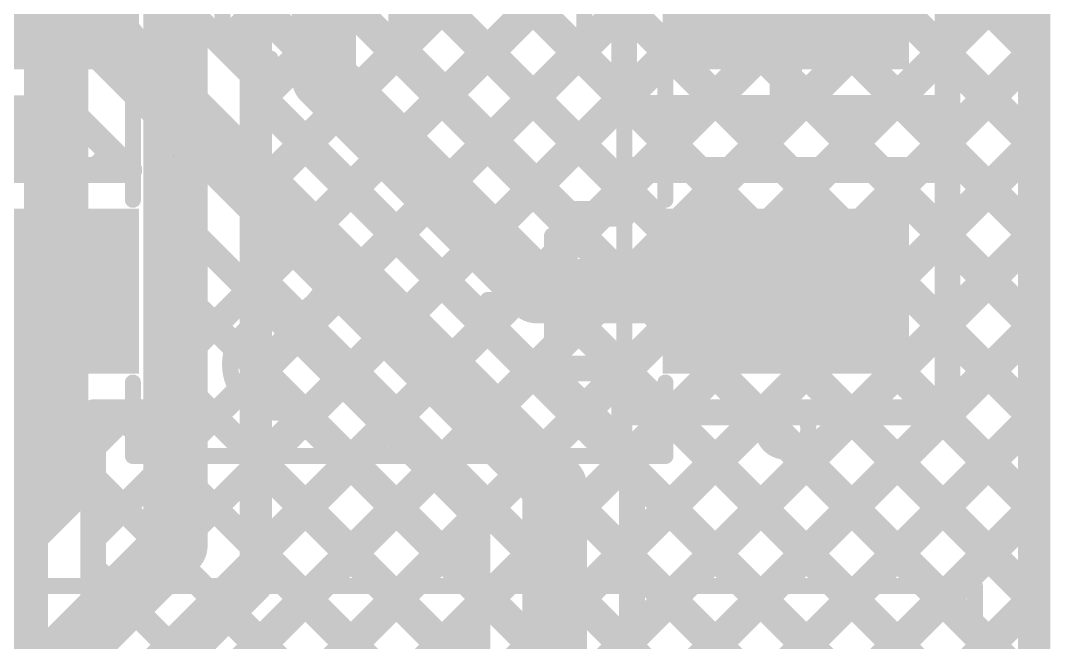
# Model space of a CAD drawing. Header units: inches. Extents: x -1.9 to 9.4, y 0 to 6.7.
# Drawn here: x 0.9603 to 1.28, y 2.3195 to 2.5126 of the extents above; entities that cross this region are included whole.
import ezdxf

# ---------------------------------------------------------------- set-up
doc = ezdxf.new("R2010")
doc.units = ezdxf.units.IN
doc.header["$MEASUREMENT"] = 0
for name, color, linetype in [('Bottom Layer', 5, 'Continuous'), ('Mechanical 15', 56, 'Continuous'), ('Top Layer', 1, 'Continuous'), ('Top Overlay', 2, 'Continuous'), ('Top Paste', 8, 'Continuous'), ('Top Solder', 216, 'Continuous')]:
    doc.layers.add(name, color=color, linetype=linetype)

# ---------------------------------------------------------------- blocks, each defined once
blk = doc.blocks.new('PE2818_I_1')
at = {"layer": 'Top Overlay', "const_width": 0.005}
for points in [[(0.55118, 0.61024), (0.55118, -0.61024)], [(-0.55118, -0.61024), (0.55118, -0.61024)]]:
    blk.add_lwpolyline(points, dxfattribs=at)
at = {"layer": 'Top Overlay', "const_width": 0.0025}
blk.add_lwpolyline([(0.54993, -0.61024, 1), (0.55243, -0.61024, 1)], format="xyb", close=True, dxfattribs=at)
blk.add_lwpolyline([(0.54993, -0.61024, 1), (0.55243, -0.61024, 1)], format="xyb", close=True, dxfattribs=at)
blk = doc.blocks.new('MBS10S_27')
at = {"layer": 'Top Layer'}
for points in [[(-0.15577, 0.07086), (-0.08333, 0.07086), (-0.08333, 0.02362), (-0.15577, 0.02362)], [(0.08332, 0.07086), (0.15576, 0.07086), (0.15576, 0.02362), (0.08332, 0.02362)], [(-0.15576, -0.02362), (-0.08332, -0.02362), (-0.08332, -0.07086), (-0.15576, -0.07086)], [(0.08333, -0.02362), (0.15577, -0.02362), (0.15577, -0.07086), (0.08333, -0.07086)]]:
    blk.add_hatch(color=1, dxfattribs=at).paths.add_polyline_path(points)
at = {"layer": 'Top Paste'}
for points in [[(-0.15577, 0.07086), (-0.08333, 0.07086), (-0.08333, 0.02362), (-0.15577, 0.02362)], [(0.08332, 0.07086), (0.15576, 0.07086), (0.15576, 0.02362), (0.08332, 0.02362)], [(-0.15576, -0.02362), (-0.08332, -0.02362), (-0.08332, -0.07086), (-0.15576, -0.07086)], [(0.08333, -0.02362), (0.15577, -0.02362), (0.15577, -0.07086), (0.08333, -0.07086)]]:
    blk.add_hatch(color=8, dxfattribs=at).paths.add_polyline_path(points)
at = {"layer": 'Top Solder'}
for points in [[(-0.15777, 0.07286), (-0.08133, 0.07286), (-0.08133, 0.02162), (-0.15777, 0.02162)], [(0.08132, 0.07286), (0.15776, 0.07286), (0.15776, 0.02162), (0.08132, 0.02162)], [(-0.15776, -0.02162), (-0.08132, -0.02162), (-0.08132, -0.07286), (-0.15776, -0.07286)], [(0.08133, -0.02162), (0.15777, -0.02162), (0.15777, -0.07286), (0.08133, -0.07286)]]:
    blk.add_hatch(color=216, dxfattribs=at).paths.add_polyline_path(points)
at = {"layer": 'Mechanical 15', "const_width": 0.0001}
blk.add_lwpolyline([(0.07054, 0.00501), (0.07052, 0.00499)], dxfattribs=at)
at = {"layer": 'Mechanical 15', "const_width": 0.00005}
for points in [[(0.0705, 0.00499, 1), (0.07055, 0.00499, 1)], [(0.07052, 0.00501, 1), (0.07057, 0.00501, 1)]]:
    blk.add_lwpolyline(points, format="xyb", close=True, dxfattribs=at)
at = {"layer": 'Top Overlay'}
for points, const_width in [([(-0.1124, 0.09, 1), (-0.12654, 0.09, 1)], 0.005), ([(-0.0834, 0.09843, 1), (-0.0809, 0.09843, 1)], 0.0025), ([(-0.0834, 0.09843, 1), (-0.0809, 0.09843, 1)], 0.0025), ([(-0.07067, 0.09843, 1), (-0.06817, 0.09843, 1)], 0.0025), ([(0.08195, 0.09843, 1), (0.08445, 0.09843, 1)], 0.0025), ([(0.08195, 0.09843, 1), (0.08445, 0.09843, 1)], 0.0025), ([(-0.12779, 0.09, 1), (-0.12529, 0.09, 1)], 0.0025), ([(-0.11365, 0.09, 1), (-0.11115, 0.09, 1)], 0.0025), ([(0.03678, 0.085, 1), (0.03928, 0.085, 1)], 0.0025), ([(-0.0834, 0.07564, 1), (-0.0809, 0.07564, 1)], 0.0025), ([(0.08195, 0.07564, 1), (0.08445, 0.07564, 1)], 0.0025), ([(-0.04822, 0.07, 1), (-0.04572, 0.07, 1)], 0.0025), ([(0.03678, 0.055, 1), (0.03928, 0.055, 1)], 0.0025), ([(0.03678, 0.055, 1), (0.03928, 0.055, 1)], 0.0025), ([(-0.06822, 0.05, 1), (-0.06572, 0.05, 1)], 0.0025), ([(-0.02822, 0.05, 1), (-0.02572, 0.05, 1)], 0.0025), ([(-0.04822, 0.03, 1), (-0.04572, 0.03, 1)], 0.0025), ([(0.03678, 0.025, 1), (0.03928, 0.025, 1)], 0.0025), ([(-0.0834, 0.01886, 1), (-0.0809, 0.01886, 1)], 0.0025), ([(0.08195, 0.01886, 1), (0.08445, 0.01886, 1)], 0.0025), ([(-0.0834, -0.01885, 1), (-0.0809, -0.01885, 1)], 0.0025), ([(0.08195, -0.01885, 1), (0.08445, -0.01885, 1)], 0.0025), ([(0.03928, -0.025, 1), (0.04178, -0.025, 1)], 0.0025), ([(-0.05822, -0.035, 1), (-0.05572, -0.035, 1)], 0.0025), ([(0.03928, -0.055, 1), (0.04178, -0.055, 1)], 0.0025), ([(0.03928, -0.055, 1), (0.04178, -0.055, 1)], 0.0025), ([(-0.0834, -0.07563, 1), (-0.0809, -0.07563, 1)], 0.0025), ([(-0.05822, -0.075, 1), (-0.05572, -0.075, 1)], 0.0025), ([(0.08195, -0.07563, 1), (0.08445, -0.07563, 1)], 0.0025), ([(0.03928, -0.085, 1), (0.04178, -0.085, 1)], 0.0025), ([(-0.0834, -0.09842, 1), (-0.0809, -0.09842, 1)], 0.0025), ([(-0.0834, -0.09842, 1), (-0.0809, -0.09842, 1)], 0.0025), ([(-0.07067, -0.09842, 1), (-0.06817, -0.09842, 1)], 0.0025), ([(0.08195, -0.09842, 1), (0.08445, -0.09842, 1)], 0.0025), ([(0.08195, -0.09842, 1), (0.08445, -0.09842, 1)], 0.0025)]:
    blk.add_lwpolyline(points, format="xyb", close=True, dxfattribs=dict(at, const_width=const_width))
at = {"layer": 'Top Overlay', "const_width": 0.005}
for points in [[(0.0832, 0.09843), (-0.08215, 0.09843)], [(-0.08215, 0.09843), (-0.08215, 0.07564)], [(-0.06942, 0.09843), (-0.06942, -0.09842)], [(0.0832, 0.09843), (0.0832, 0.07564)], [(-0.04697, 0.07), (-0.04697, 0.03)], [(-0.02697, 0.05), (-0.06697, 0.05)], [(-0.08215, 0.01886), (-0.08215, -0.01885)], [(0.0832, 0.01886), (0.0832, -0.01885)], [(-0.05697, -0.035), (-0.05697, -0.075)], [(-0.08215, -0.07563), (-0.08215, -0.09842)], [(0.0832, -0.07563), (0.0832, -0.09842)], [(0.0832, -0.09842), (-0.08215, -0.09842)]]:
    blk.add_lwpolyline(points, dxfattribs=at)
for points in [[(0.03803, 0.085, -1), (0.03803, 0.055)], [(0.03803, 0.025, -1), (0.03803, 0.055)], [(0.04053, -0.025, -1), (0.04053, -0.055)], [(0.04053, -0.085, -1), (0.04053, -0.055)]]:
    blk.add_lwpolyline(points, format="xyb", dxfattribs=at)

msp = doc.modelspace()

# ---------------------------------------------------------------- linework, layer by layer
at = {"layer": 'Bottom Layer'}
for points, const_width in [([(1.27503, 2.09083), (1.27503, 3.36951)], 0.01), ([(0.97132, 2.36686), (0.97132, 2.79649)], 0.02), ([(1.03334, 2.48735), (1.27503, 2.72904)], 0.01), ([(0.99632, 2.72475), (1.27503, 2.44604)], 0.01), ([(1.03334, 2.45906), (1.27503, 2.70075)], 0.01), ([(1.07902, 2.69861), (1.27503, 2.50261)], 0.01), ([(0.99632, 2.69646), (1.27503, 2.41776)], 0.01), ([(1.03334, 2.51563), (1.21401, 2.6963)], 0.01), ([(1.05305, 2.6963), (1.27503, 2.47432)], 0.01), ([(1.03334, 2.43078), (1.27503, 2.67247)], 0.01), ([(0.99632, 2.66818), (1.27503, 2.38947)], 0.01), ([(1.03334, 2.4025), (1.27503, 2.64418)], 0.01), ([(1.00834, 2.34958), (1.00834, 2.61583)], 0.02), ([(1.03334, 2.37421), (1.27503, 2.6159)], 0.01), ([(1.03447, 2.60174), (1.27503, 2.36119)], 0.01), ([(1.03334, 2.36208), (1.03334, 2.60061)], 0.01), ([(1.03334, 2.34593), (1.27503, 2.58761)], 0.01), ([(1.03334, 2.57459), (1.27503, 2.3329)], 0.01), ([(0.89677, 2.18108), (1.27503, 2.55933)], 0.01), ([(1.03334, 2.54631), (1.27503, 2.30462)], 0.01), ([(0.83481, 2.09083), (1.27503, 2.53105)], 0.01), ([(1.03334, 2.51802), (1.27503, 2.27633)], 0.01), ([(0.86309, 2.09083), (1.27503, 2.50276)], 0.01), ([(1.03334, 2.48974), (1.27503, 2.24805)], 0.01), ([(1.03681, 2.23626), (1.27503, 2.47448)], 0.01), ([(1.03334, 2.46145), (1.27503, 2.21977)], 0.01), ([(1.06509, 2.23626), (1.27503, 2.44619)], 0.01), ([(1.03334, 2.43317), (1.27503, 2.19148)], 0.01), ([(1.08247, 2.22535), (1.27503, 2.41791)], 0.01), ([(1.03334, 2.40488), (1.27503, 2.1632)], 0.01), ([(1.09661, 2.21121), (1.27503, 2.38962)], 0.01), ([(1.03334, 2.3766), (1.27503, 2.13491)], 0.01), ([(0.93598, 2.33152), (0.97132, 2.36686)], 0.02), ([(1.03334, 2.33708), (1.03334, 2.36208)], 0.01), ([(1.03334, 2.33708), (1.03334, 2.36208)], 0.01), ([(1.09677, 2.18309), (1.27503, 2.36134)], 0.01), ([(0.9534, 2.29464), (1.00834, 2.34958)], 0.02), ([(1.03334, 2.34832), (1.27503, 2.10663)], 0.01), ([(1.02084, 2.32458), (1.03334, 2.33708)], 0.01), ([(1.02084, 2.32458), (1.03334, 2.33708)], 0.01), ([(1.0328, 2.09083), (1.27503, 2.33306)], 0.01), ([(1.02481, 2.32856), (1.26254, 2.09083)], 0.01), ([(0.9784, 2.28214), (1.02084, 2.32458)], 0.01)]:
    msp.add_lwpolyline(points, dxfattribs=dict(at, const_width=const_width))
for points, const_width in [([(1.03084, 2.51563, 1), (1.03584, 2.51563, 1)], 0.005), ([(1.27253, 2.50276, 1), (1.27753, 2.50276, 1)], 0.005), ([(1.27253, 2.50261, 1), (1.27753, 2.50261, 1)], 0.005), ([(1.03084, 2.48974, 1), (1.03584, 2.48974, 1)], 0.005), ([(1.03084, 2.48735, 1), (1.03584, 2.48735, 1)], 0.005), ([(1.27253, 2.47448, 1), (1.27753, 2.47448, 1)], 0.005), ([(1.27253, 2.47432, 1), (1.27753, 2.47432, 1)], 0.005), ([(1.03084, 2.46145, 1), (1.03584, 2.46145, 1)], 0.005), ([(1.03084, 2.45906, 1), (1.03584, 2.45906, 1)], 0.005), ([(1.27253, 2.44619, 1), (1.27753, 2.44619, 1)], 0.005), ([(1.27253, 2.44604, 1), (1.27753, 2.44604, 1)], 0.005), ([(1.03084, 2.43317, 1), (1.03584, 2.43317, 1)], 0.005), ([(1.03084, 2.43078, 1), (1.03584, 2.43078, 1)], 0.005), ([(1.27253, 2.41791, 1), (1.27753, 2.41791, 1)], 0.005), ([(1.27253, 2.41776, 1), (1.27753, 2.41776, 1)], 0.005), ([(1.03084, 2.40488, 1), (1.03584, 2.40488, 1)], 0.005), ([(1.03084, 2.4025, 1), (1.03584, 2.4025, 1)], 0.005), ([(1.27253, 2.38962, 1), (1.27753, 2.38962, 1)], 0.005), ([(1.27253, 2.38947, 1), (1.27753, 2.38947, 1)], 0.005), ([(1.03084, 2.3766, 1), (1.03584, 2.3766, 1)], 0.005), ([(1.03084, 2.37421, 1), (1.03584, 2.37421, 1)], 0.005), ([(0.96632, 2.36686, 1), (0.97632, 2.36686, 1)], 0.01), ([(0.96632, 2.36686, 1), (0.97632, 2.36686, 1)], 0.01), ([(1.03084, 2.36208, 1), (1.03584, 2.36208, 1)], 0.005), ([(1.03084, 2.36208, 1), (1.03584, 2.36208, 1)], 0.005), ([(1.03084, 2.36208, 1), (1.03584, 2.36208, 1)], 0.005), ([(1.27253, 2.36134, 1), (1.27753, 2.36134, 1)], 0.005), ([(1.27253, 2.36119, 1), (1.27753, 2.36119, 1)], 0.005), ([(1.00334, 2.34958, 1), (1.01334, 2.34958, 1)], 0.01), ([(1.00334, 2.34958, 1), (1.01334, 2.34958, 1)], 0.01), ([(1.03084, 2.34832, 1), (1.03584, 2.34832, 1)], 0.005), ([(1.03084, 2.34593, 1), (1.03584, 2.34593, 1)], 0.005), ([(1.03084, 2.33708, 1), (1.03584, 2.33708, 1)], 0.005), ([(1.03084, 2.33708, 1), (1.03584, 2.33708, 1)], 0.005), ([(1.03084, 2.33708, 1), (1.03584, 2.33708, 1)], 0.005), ([(1.03084, 2.33708, 1), (1.03584, 2.33708, 1)], 0.005), ([(1.27253, 2.33306, 1), (1.27753, 2.33306, 1)], 0.005), ([(1.27253, 2.3329, 1), (1.27753, 2.3329, 1)], 0.005), ([(1.02231, 2.32856, 1), (1.02731, 2.32856, 1)], 0.005), ([(1.01834, 2.32458, 1), (1.02334, 2.32458, 1)], 0.005), ([(1.01834, 2.32458, 1), (1.02334, 2.32458, 1)], 0.005), ([(1.01834, 2.32458, 1), (1.02334, 2.32458, 1)], 0.005)]:
    msp.add_lwpolyline(points, format="xyb", close=True, dxfattribs=dict(at, const_width=const_width))
at = {"layer": 'Top Layer'}
for points, const_width in [([(1.27605, 2.09083), (1.27605, 2.84963)], 0.008), ([(1.05444, 2.49472), (1.05444, 2.74083)], 0.02), ([(1.07844, 2.50467), (1.07844, 2.70451)], 0.008), ([(1.07869, 2.50442), (1.27605, 2.70177)], 0.008), ([(1.03044, 2.49767), (1.03044, 2.6025)], 0.008), ([(1.14766, 2.48545), (1.14766, 2.56069)], 0.008), ([(1.2481, 2.48545), (1.2481, 2.56069)], 0.008), ([(1.07844, 2.55777), (1.14766, 2.48855)], 0.008), ([(1.09283, 2.49027), (1.14766, 2.5451)], 0.008), ([(1.2481, 2.50412), (1.27605, 2.53206)], 0.008), ([(0.97139, 2.52306), (0.99001, 2.50444)], 0.02), ([(1.07844, 2.52949), (1.14767, 2.46026)], 0.008), ([(1.2481, 2.52953), (1.27605, 2.50159)], 0.008), ([(1.19788, 2.48945), (1.19788, 2.52307)], 0.01), ([(1.00903, 2.51907), (1.03044, 2.49767)], 0.008), ([(1.10697, 2.47613), (1.14766, 2.51682)], 0.008), ([(1.02291, 2.5052), (1.03044, 2.51274)], 0.008), ([(0.99001, 2.50416), (0.99001, 2.50444)], 0.02), ([(0.99001, 2.50416), (1.12611, 2.36806)], 0.02), ([(1.07844, 2.50467), (1.13052, 2.45258)], 0.008), ([(1.23847, 2.46621), (1.27605, 2.50378)], 0.008), ([(1.05444, 2.49472), (1.12058, 2.42858)], 0.02), ([(1.2481, 2.50125), (1.27605, 2.47331)], 0.008), ([(1.12112, 2.46199), (1.14766, 2.48853)], 0.008), ([(1.14766, 2.48855), (1.15077, 2.48545)], 0.008), ([(0.90857, 2.48544), (0.97478, 2.48544)], 0.008), ([(0.95278, 2.48544), (0.97202, 2.46621)], 0.008), ([(0.95563, 2.46621), (0.97482, 2.4854)], 0.008), ([(0.97478, 2.48544), (0.99402, 2.46621)], 0.008), ([(1.14766, 2.48545), (1.2481, 2.48545)], 0.008), ([(1.15077, 2.48545), (1.17001, 2.46621)], 0.008), ([(1.15362, 2.46621), (1.17286, 2.48545)], 0.008), ([(1.17905, 2.48545), (1.19829, 2.46621)], 0.008), ([(1.1819, 2.46621), (1.20114, 2.48545)], 0.008), ([(1.20734, 2.48545), (1.22657, 2.46621)], 0.008), ([(1.21019, 2.46621), (1.22943, 2.48545)], 0.008), ([(1.23562, 2.48545), (1.27605, 2.44502)], 0.008), ([(1.24811, 2.44756), (1.27605, 2.4755)], 0.008), ([(0.98391, 2.46621), (0.98896, 2.47126)], 0.008), ([(0.90858, 2.46621), (0.99402, 2.46621)], 0.008), ([(1.14767, 2.46621), (1.24811, 2.46621)], 0.008), ([(1.14767, 2.46026), (1.15362, 2.46621)], 0.008), ([(1.14767, 2.45258), (1.14767, 2.46621)], 0.008), ([(1.24811, 2.39096), (1.24811, 2.46621)], 0.008), ([(1.14, 2.45258), (1.14767, 2.46026)], 0.008), ([(1.13052, 2.45258), (1.14767, 2.45258)], 0.008), ([(1.00902, 2.45121), (1.10211, 2.35811)], 0.008), ([(1.00902, 2.39096), (1.00902, 2.45121)], 0.008), ([(1.24811, 2.41928), (1.27605, 2.44721)], 0.008), ([(1.00902, 2.43474), (1.01725, 2.44297)], 0.008), ([(1.24811, 2.44467), (1.27605, 2.41674)], 0.008), ([(0.9588, 2.27337), (0.9588, 2.42858)], 0.02), ([(1.12058, 2.42858), (1.19789, 2.42858)], 0.02), ([(1.00902, 2.42921), (1.10211, 2.33611)], 0.008), ([(1.00902, 2.40646), (1.03139, 2.42883)], 0.008), ([(1.24811, 2.39099), (1.27605, 2.41893)], 0.008), ([(0.9828, 2.35195), (1.04553, 2.41469)], 0.008), ([(1.24811, 2.41639), (1.27605, 2.38845)], 0.008), ([(1.12352, 2.40458), (1.14767, 2.40458)], 0.008), ([(1.12352, 2.40458), (1.14308, 2.38503)], 0.008), ([(1.14767, 2.39096), (1.14767, 2.40458)], 0.008), ([(1.00902, 2.40092), (1.10211, 2.30783)], 0.008), ([(1.13604, 2.39206), (1.14767, 2.40369)], 0.008), ([(0.9828, 2.32367), (1.05968, 2.40055)], 0.008), ([(0.9828, 2.39096), (1.00902, 2.39096)], 0.008), ([(0.9828, 2.38024), (0.99352, 2.39096)], 0.008), ([(0.9828, 2.28331), (0.9828, 2.39096)], 0.008), ([(0.99069, 2.39096), (1.10211, 2.27954)], 0.008), ([(1.14767, 2.39096), (1.24811, 2.39096)], 0.008), ([(1.14863, 2.37636), (1.16323, 2.39096)], 0.008), ([(1.15011, 2.32128), (1.2198, 2.39096)], 0.008), ([(1.15011, 2.34956), (1.19151, 2.39096)], 0.008), ([(1.15011, 2.29299), (1.24808, 2.39096)], 0.008), ([(1.15011, 2.26471), (1.27605, 2.39064)], 0.008), ([(1.1604, 2.39096), (1.27605, 2.27532)], 0.008), ([(1.18868, 2.39096), (1.27605, 2.3036)], 0.008), ([(1.21697, 2.39096), (1.27605, 2.33188)], 0.008), ([(1.24525, 2.39096), (1.27605, 2.36017)], 0.008), ([(0.9828, 2.29538), (1.07382, 2.38641)], 0.008), ([(0.9909, 2.27521), (1.08796, 2.37226)], 0.008), ([(1.12611, 2.12303), (1.12611, 2.36806)], 0.02), ([(1.14946, 2.37362), (1.27605, 2.24703)], 0.008), ([(0.9828, 2.37058), (1.10211, 2.25126)], 0.008), ([(1.15011, 2.12303), (1.15011, 2.36806)], 0.008), ([(1.15011, 2.23642), (1.27605, 2.36236)], 0.008), ([(1.00504, 2.26106), (1.1021, 2.35812)], 0.008), ([(1.10211, 2.13298), (1.10211, 2.35811)], 0.008), ([(1.15011, 2.34468), (1.27605, 2.21875)], 0.008), ([(0.9828, 2.34229), (1.10211, 2.22298)], 0.008), ([(1.15011, 2.20814), (1.27605, 2.33407)], 0.008), ([(1.01919, 2.24692), (1.10211, 2.32985)], 0.008), ([(1.15011, 2.3164), (1.27605, 2.19046)], 0.008)]:
    msp.add_lwpolyline(points, dxfattribs=dict(at, const_width=const_width))
for points, const_width in [([(1.02844, 2.51274, 1), (1.03244, 2.51274, 1)], 0.004), ([(0.98501, 2.50444, 1), (0.99501, 2.50444, 1)], 0.01), ([(0.98501, 2.50444, 1), (0.99501, 2.50444, 1)], 0.01), ([(0.98501, 2.50416, 1), (0.99501, 2.50416, 1)], 0.01), ([(0.98501, 2.50416, 1), (0.99501, 2.50416, 1)], 0.01), ([(1.02091, 2.5052, 1), (1.02491, 2.5052, 1)], 0.004), ([(1.07644, 2.50467, 1), (1.08044, 2.50467, 1)], 0.004), ([(1.07644, 2.50467, 1), (1.08044, 2.50467, 1)], 0.004), ([(1.07669, 2.50442, 1), (1.08069, 2.50442, 1)], 0.004), ([(1.2461, 2.50412, 1), (1.2501, 2.50412, 1)], 0.004), ([(1.27405, 2.50378, 1), (1.27805, 2.50378, 1)], 0.004), ([(1.04944, 2.49472, 1), (1.05944, 2.49472, 1)], 0.01), ([(1.04944, 2.49472, 1), (1.05944, 2.49472, 1)], 0.01), ([(1.2461, 2.50125, 1), (1.2501, 2.50125, 1)], 0.004), ([(1.27405, 2.50159, 1), (1.27805, 2.50159, 1)], 0.004), ([(1.02844, 2.49767, 1), (1.03244, 2.49767, 1)], 0.004), ([(1.02844, 2.49767, 1), (1.03244, 2.49767, 1)], 0.004), ([(1.19538, 2.48945, 1), (1.20038, 2.48945, 1)], 0.005), ([(1.09083, 2.49027, 1), (1.09483, 2.49027, 1)], 0.004), ([(1.14566, 2.48855, 1), (1.14966, 2.48855, 1)], 0.004), ([(1.14566, 2.48855, 1), (1.14966, 2.48855, 1)], 0.004), ([(1.14566, 2.48853, 1), (1.14966, 2.48853, 1)], 0.004), ([(0.97278, 2.48544, 1), (0.97678, 2.48544, 1)], 0.004), ([(0.97278, 2.48544, 1), (0.97678, 2.48544, 1)], 0.004), ([(0.97282, 2.4854, 1), (0.97682, 2.4854, 1)], 0.004), ([(1.14566, 2.48545, 1), (1.14966, 2.48545, 1)], 0.004), ([(1.14566, 2.48545, 1), (1.14966, 2.48545, 1)], 0.004), ([(1.14877, 2.48545, 1), (1.15277, 2.48545, 1)], 0.004), ([(1.14877, 2.48545, 1), (1.15277, 2.48545, 1)], 0.004), ([(1.17086, 2.48545, 1), (1.17486, 2.48545, 1)], 0.004), ([(1.17705, 2.48545, 1), (1.18105, 2.48545, 1)], 0.004), ([(1.19914, 2.48545, 1), (1.20314, 2.48545, 1)], 0.004), ([(1.20534, 2.48545, 1), (1.20934, 2.48545, 1)], 0.004), ([(1.22743, 2.48545, 1), (1.23143, 2.48545, 1)], 0.004), ([(1.23362, 2.48545, 1), (1.23762, 2.48545, 1)], 0.004), ([(1.2461, 2.48545, 1), (1.2501, 2.48545, 1)], 0.004), ([(1.2461, 2.48545, 1), (1.2501, 2.48545, 1)], 0.004), ([(1.10497, 2.47613, 1), (1.10897, 2.47613, 1)], 0.004), ([(1.27405, 2.4755, 1), (1.27805, 2.4755, 1)], 0.004), ([(0.98696, 2.47126, 1), (0.99096, 2.47126, 1)], 0.004), ([(1.27405, 2.47331, 1), (1.27805, 2.47331, 1)], 0.004), ([(0.97002, 2.46621, 1), (0.97402, 2.46621, 1)], 0.004), ([(0.98191, 2.46621, 1), (0.98591, 2.46621, 1)], 0.004), ([(0.99202, 2.46621, 1), (0.99602, 2.46621, 1)], 0.004), ([(0.99202, 2.46621, 1), (0.99602, 2.46621, 1)], 0.004), ([(1.14567, 2.46621, 1), (1.14967, 2.46621, 1)], 0.004), ([(1.14567, 2.46621, 1), (1.14967, 2.46621, 1)], 0.004), ([(1.15162, 2.46621, 1), (1.15562, 2.46621, 1)], 0.004), ([(1.15162, 2.46621, 1), (1.15562, 2.46621, 1)], 0.004), ([(1.16801, 2.46621, 1), (1.17201, 2.46621, 1)], 0.004), ([(1.1799, 2.46621, 1), (1.1839, 2.46621, 1)], 0.004), ([(1.19629, 2.46621, 1), (1.20029, 2.46621, 1)], 0.004), ([(1.20819, 2.46621, 1), (1.21219, 2.46621, 1)], 0.004), ([(1.22457, 2.46621, 1), (1.22857, 2.46621, 1)], 0.004), ([(1.23647, 2.46621, 1), (1.24047, 2.46621, 1)], 0.004), ([(1.24611, 2.46621, 1), (1.25011, 2.46621, 1)], 0.004), ([(1.24611, 2.46621, 1), (1.25011, 2.46621, 1)], 0.004), ([(1.11912, 2.46199, 1), (1.12312, 2.46199, 1)], 0.004), ([(1.14567, 2.46026, 1), (1.14967, 2.46026, 1)], 0.004), ([(1.14567, 2.46026, 1), (1.14967, 2.46026, 1)], 0.004), ([(1.14567, 2.46026, 1), (1.14967, 2.46026, 1)], 0.004), ([(1.12852, 2.45258, 1), (1.13252, 2.45258, 1)], 0.004), ([(1.12852, 2.45258, 1), (1.13252, 2.45258, 1)], 0.004), ([(1.138, 2.45258, 1), (1.142, 2.45258, 1)], 0.004), ([(1.14567, 2.45258, 1), (1.14967, 2.45258, 1)], 0.004), ([(1.14567, 2.45258, 1), (1.14967, 2.45258, 1)], 0.004), ([(1.00702, 2.45121, 1), (1.01102, 2.45121, 1)], 0.004), ([(1.00702, 2.45121, 1), (1.01102, 2.45121, 1)], 0.004), ([(1.24611, 2.44756, 1), (1.25011, 2.44756, 1)], 0.004), ([(1.27405, 2.44721, 1), (1.27805, 2.44721, 1)], 0.004), ([(1.01525, 2.44297, 1), (1.01925, 2.44297, 1)], 0.004), ([(1.24611, 2.44467, 1), (1.25011, 2.44467, 1)], 0.004), ([(1.27405, 2.44502, 1), (1.27805, 2.44502, 1)], 0.004), ([(0.9538, 2.42858, 1), (0.9638, 2.42858, 1)], 0.01), ([(1.00702, 2.43474, 1), (1.01102, 2.43474, 1)], 0.004), ([(1.11558, 2.42858, 1), (1.12558, 2.42858, 1)], 0.01), ([(1.11558, 2.42858, 1), (1.12558, 2.42858, 1)], 0.01), ([(1.19289, 2.42858, 1), (1.20289, 2.42858, 1)], 0.01), ([(1.00702, 2.42921, 1), (1.01102, 2.42921, 1)], 0.004), ([(1.02939, 2.42883, 1), (1.03339, 2.42883, 1)], 0.004), ([(1.24611, 2.41928, 1), (1.25011, 2.41928, 1)], 0.004), ([(1.27405, 2.41893, 1), (1.27805, 2.41893, 1)], 0.004), ([(1.04353, 2.41469, 1), (1.04753, 2.41469, 1)], 0.004), ([(1.24611, 2.41639, 1), (1.25011, 2.41639, 1)], 0.004), ([(1.27405, 2.41674, 1), (1.27805, 2.41674, 1)], 0.004), ([(1.00702, 2.40646, 1), (1.01102, 2.40646, 1)], 0.004), ([(1.12152, 2.40458, 1), (1.12552, 2.40458, 1)], 0.004), ([(1.12152, 2.40458, 1), (1.12552, 2.40458, 1)], 0.004), ([(1.14567, 2.40458, 1), (1.14967, 2.40458, 1)], 0.004), ([(1.14567, 2.40458, 1), (1.14967, 2.40458, 1)], 0.004), ([(1.00702, 2.40092, 1), (1.01102, 2.40092, 1)], 0.004), ([(1.14567, 2.40369, 1), (1.14967, 2.40369, 1)], 0.004), ([(1.05768, 2.40055, 1), (1.06168, 2.40055, 1)], 0.004), ([(1.13404, 2.39206, 1), (1.13804, 2.39206, 1)], 0.004), ([(0.9808, 2.39096, 1), (0.9848, 2.39096, 1)], 0.004), ([(0.9808, 2.39096, 1), (0.9848, 2.39096, 1)], 0.004), ([(0.98869, 2.39096, 1), (0.99269, 2.39096, 1)], 0.004), ([(0.99152, 2.39096, 1), (0.99552, 2.39096, 1)], 0.004), ([(1.00702, 2.39096, 1), (1.01102, 2.39096, 1)], 0.004), ([(1.00702, 2.39096, 1), (1.01102, 2.39096, 1)], 0.004), ([(1.14567, 2.39096, 1), (1.14967, 2.39096, 1)], 0.004), ([(1.14567, 2.39096, 1), (1.14967, 2.39096, 1)], 0.004), ([(1.1584, 2.39096, 1), (1.1624, 2.39096, 1)], 0.004), ([(1.16123, 2.39096, 1), (1.16523, 2.39096, 1)], 0.004), ([(1.18668, 2.39096, 1), (1.19068, 2.39096, 1)], 0.004), ([(1.18951, 2.39096, 1), (1.19351, 2.39096, 1)], 0.004), ([(1.21497, 2.39096, 1), (1.21897, 2.39096, 1)], 0.004), ([(1.2178, 2.39096, 1), (1.2218, 2.39096, 1)], 0.004), ([(1.24325, 2.39096, 1), (1.24725, 2.39096, 1)], 0.004), ([(1.24608, 2.39096, 1), (1.25008, 2.39096, 1)], 0.004), ([(1.24611, 2.39099, 1), (1.25011, 2.39099, 1)], 0.004), ([(1.24611, 2.39096, 1), (1.25011, 2.39096, 1)], 0.004), ([(1.24611, 2.39096, 1), (1.25011, 2.39096, 1)], 0.004), ([(1.27405, 2.39064, 1), (1.27805, 2.39064, 1)], 0.004), ([(1.27405, 2.38845, 1), (1.27805, 2.38845, 1)], 0.004), ([(1.07182, 2.38641, 1), (1.07582, 2.38641, 1)], 0.004), ([(1.14108, 2.38503, 1), (1.14508, 2.38503, 1)], 0.004), ([(1.14108, 2.38503, 1), (1.14508, 2.38503, 1)], 0.004), ([(1.14108, 2.38503, 1), (1.14508, 2.38503, 1)], 0.004), ([(0.9808, 2.38024, 1), (0.9848, 2.38024, 1)], 0.004), ([(1.14663, 2.37636, 1), (1.15063, 2.37636, 1)], 0.004), ([(1.08596, 2.37226, 1), (1.08996, 2.37226, 1)], 0.004), ([(1.12111, 2.36806, 1), (1.13111, 2.36806, 1)], 0.01), ([(1.12111, 2.36806, 1), (1.13111, 2.36806, 1)], 0.01), ([(1.14746, 2.37362, 1), (1.15146, 2.37362, 1)], 0.004), ([(0.9808, 2.37058, 1), (0.9848, 2.37058, 1)], 0.004), ([(1.14811, 2.36806, 1), (1.15211, 2.36806, 1)], 0.004), ([(1.14811, 2.36806, 1), (1.15211, 2.36806, 1)], 0.004), ([(1.14811, 2.36806, 1), (1.15211, 2.36806, 1)], 0.004), ([(1.27405, 2.36236, 1), (1.27805, 2.36236, 1)], 0.004), ([(1.27405, 2.36017, 1), (1.27805, 2.36017, 1)], 0.004), ([(1.1001, 2.35812, 1), (1.1041, 2.35812, 1)], 0.004), ([(1.10011, 2.35811, 1), (1.10411, 2.35811, 1)], 0.004), ([(1.10011, 2.35811, 1), (1.10411, 2.35811, 1)], 0.004), ([(0.9808, 2.35195, 1), (0.9848, 2.35195, 1)], 0.004), ([(1.14811, 2.34956, 1), (1.15211, 2.34956, 1)], 0.004), ([(1.14811, 2.34468, 1), (1.15211, 2.34468, 1)], 0.004), ([(0.9808, 2.34229, 1), (0.9848, 2.34229, 1)], 0.004), ([(1.10011, 2.33611, 1), (1.10411, 2.33611, 1)], 0.004), ([(1.27405, 2.33407, 1), (1.27805, 2.33407, 1)], 0.004), ([(1.27405, 2.33188, 1), (1.27805, 2.33188, 1)], 0.004), ([(1.10011, 2.32985, 1), (1.10411, 2.32985, 1)], 0.004), ([(0.9808, 2.32367, 1), (0.9848, 2.32367, 1)], 0.004), ([(1.14811, 2.32128, 1), (1.15211, 2.32128, 1)], 0.004), ([(1.14811, 2.3164, 1), (1.15211, 2.3164, 1)], 0.004)]:
    msp.add_lwpolyline(points, format="xyb", close=True, dxfattribs=dict(at, const_width=const_width))
at = {"layer": 'Top Layer', "const_width": 0.008}
msp.add_lwpolyline([(1.14308, 2.38503, -0.198912), (1.15011, 2.36806)], format="xyb", dxfattribs=at)
msp.add_lwpolyline([(1.14308, 2.38503, -0.198912), (1.15011, 2.36806)], format="xyb", dxfattribs=at)

# ---------------------------------------------------------------- block references
for name, p, rotation in [('MBS10S_27', (1.07834, 2.47583), 180), ('PE2818_I_1', (0.64634, 1.78583), 90)]:
    msp.add_blockref(name, p, dxfattribs=dict(rotation=rotation))

doc.saveas('drawing.dxf')
